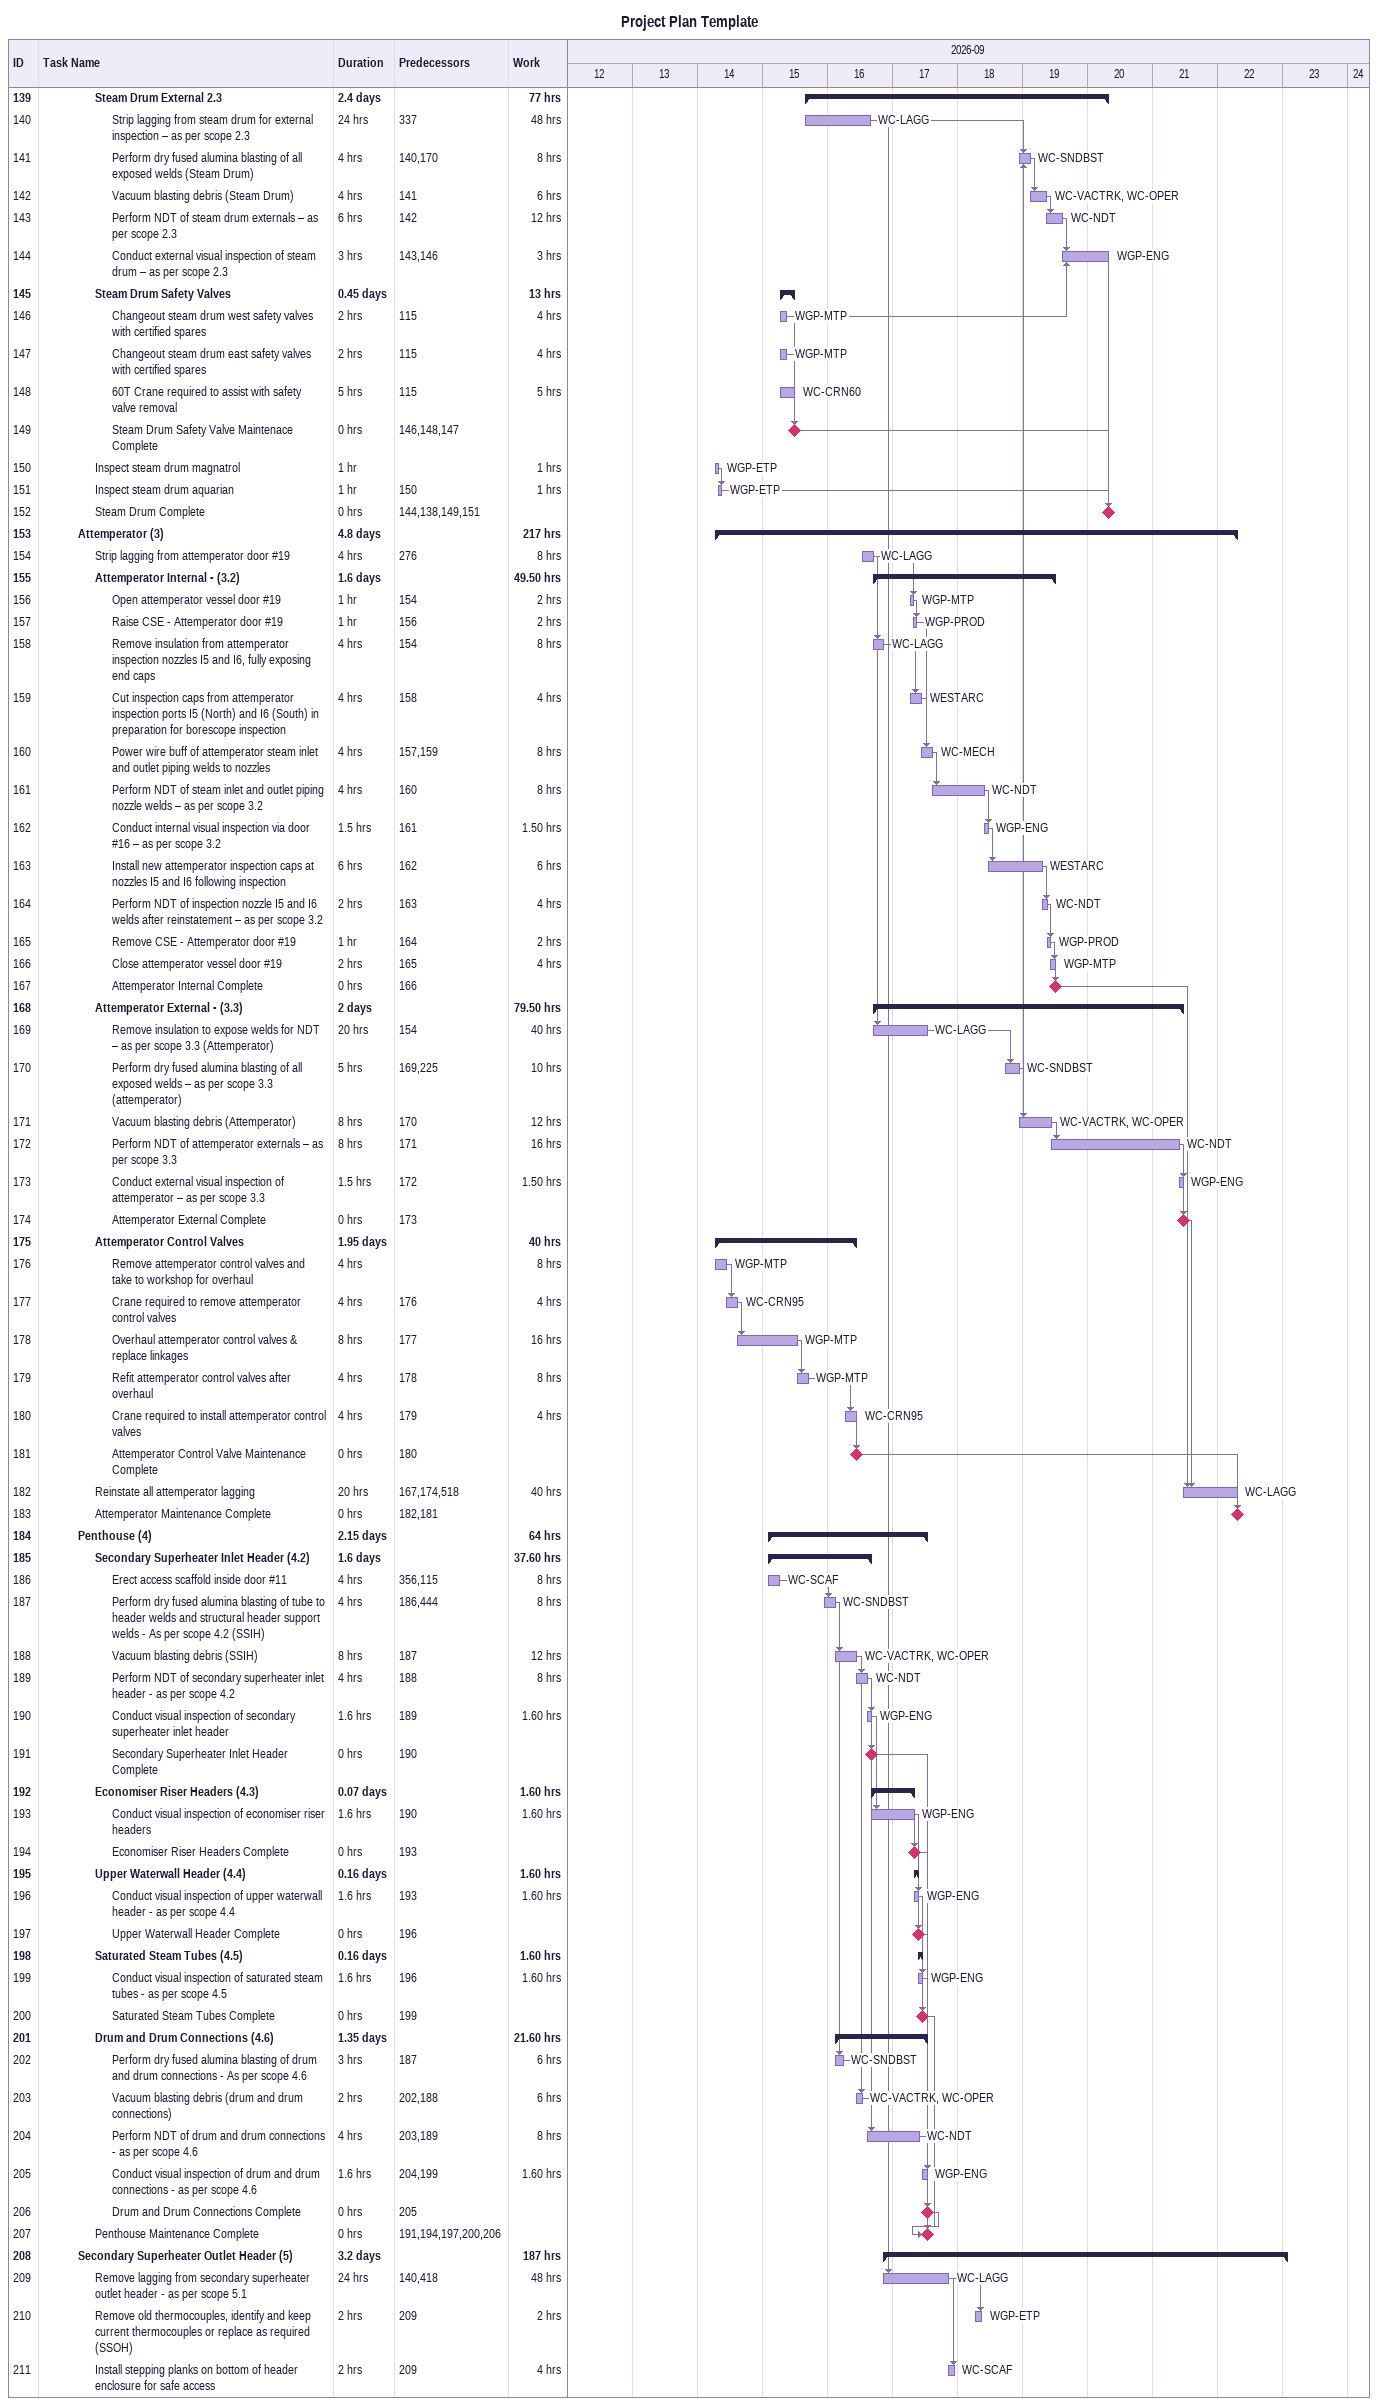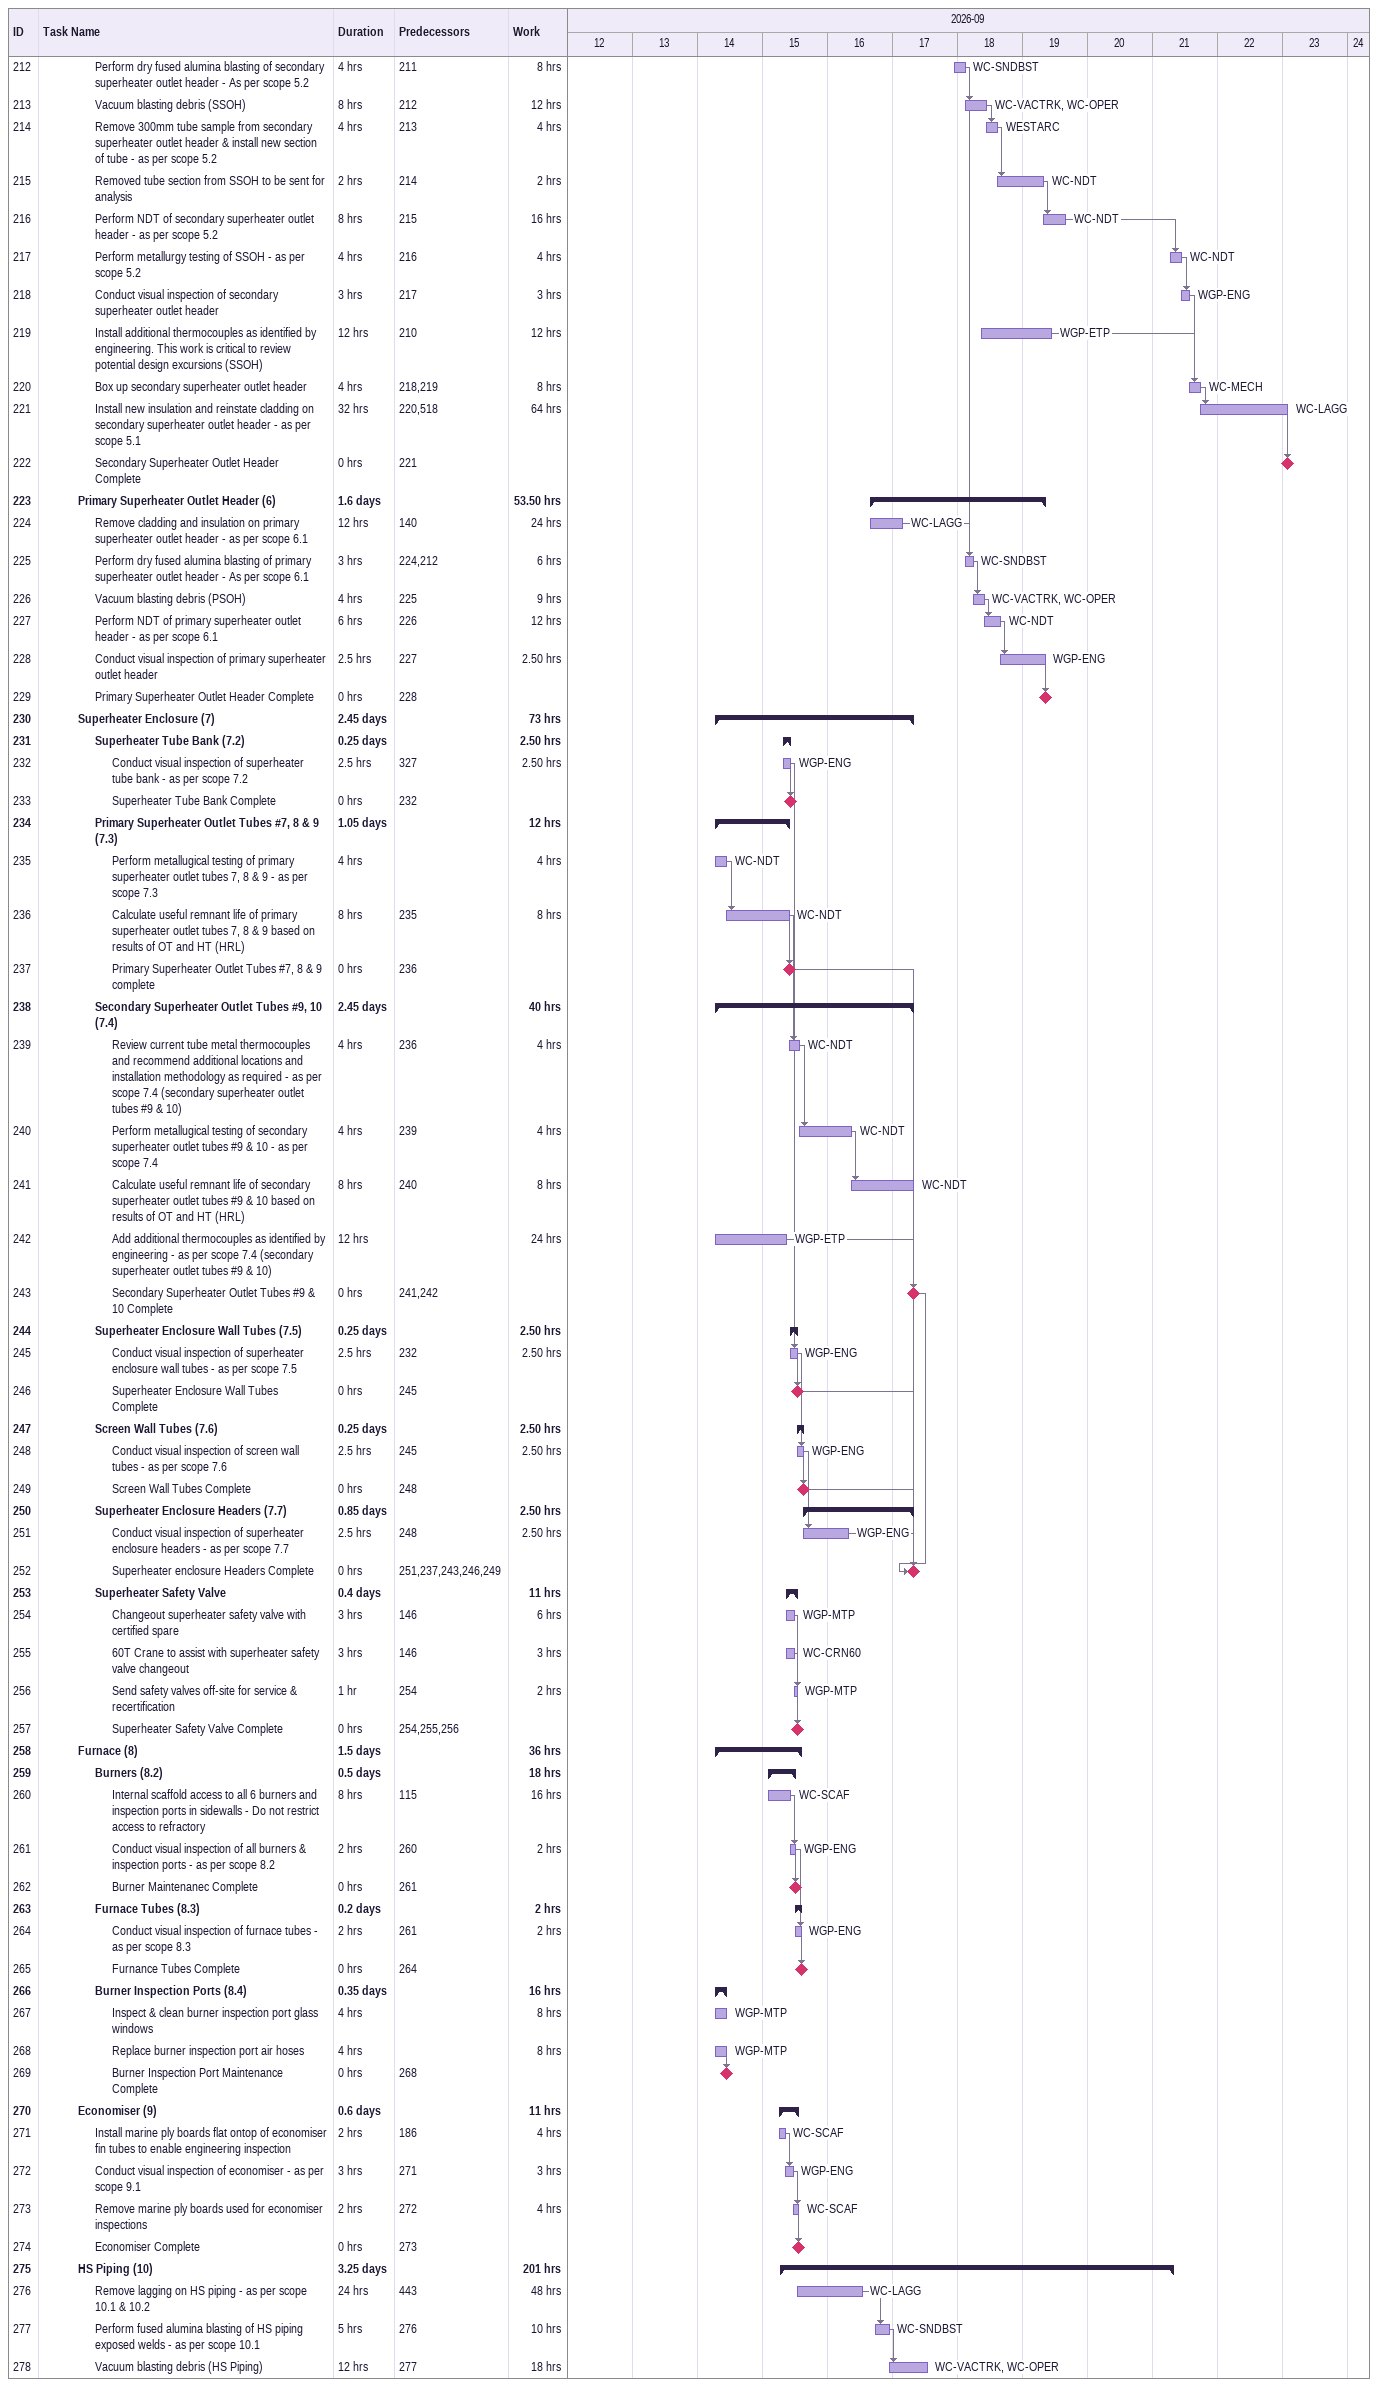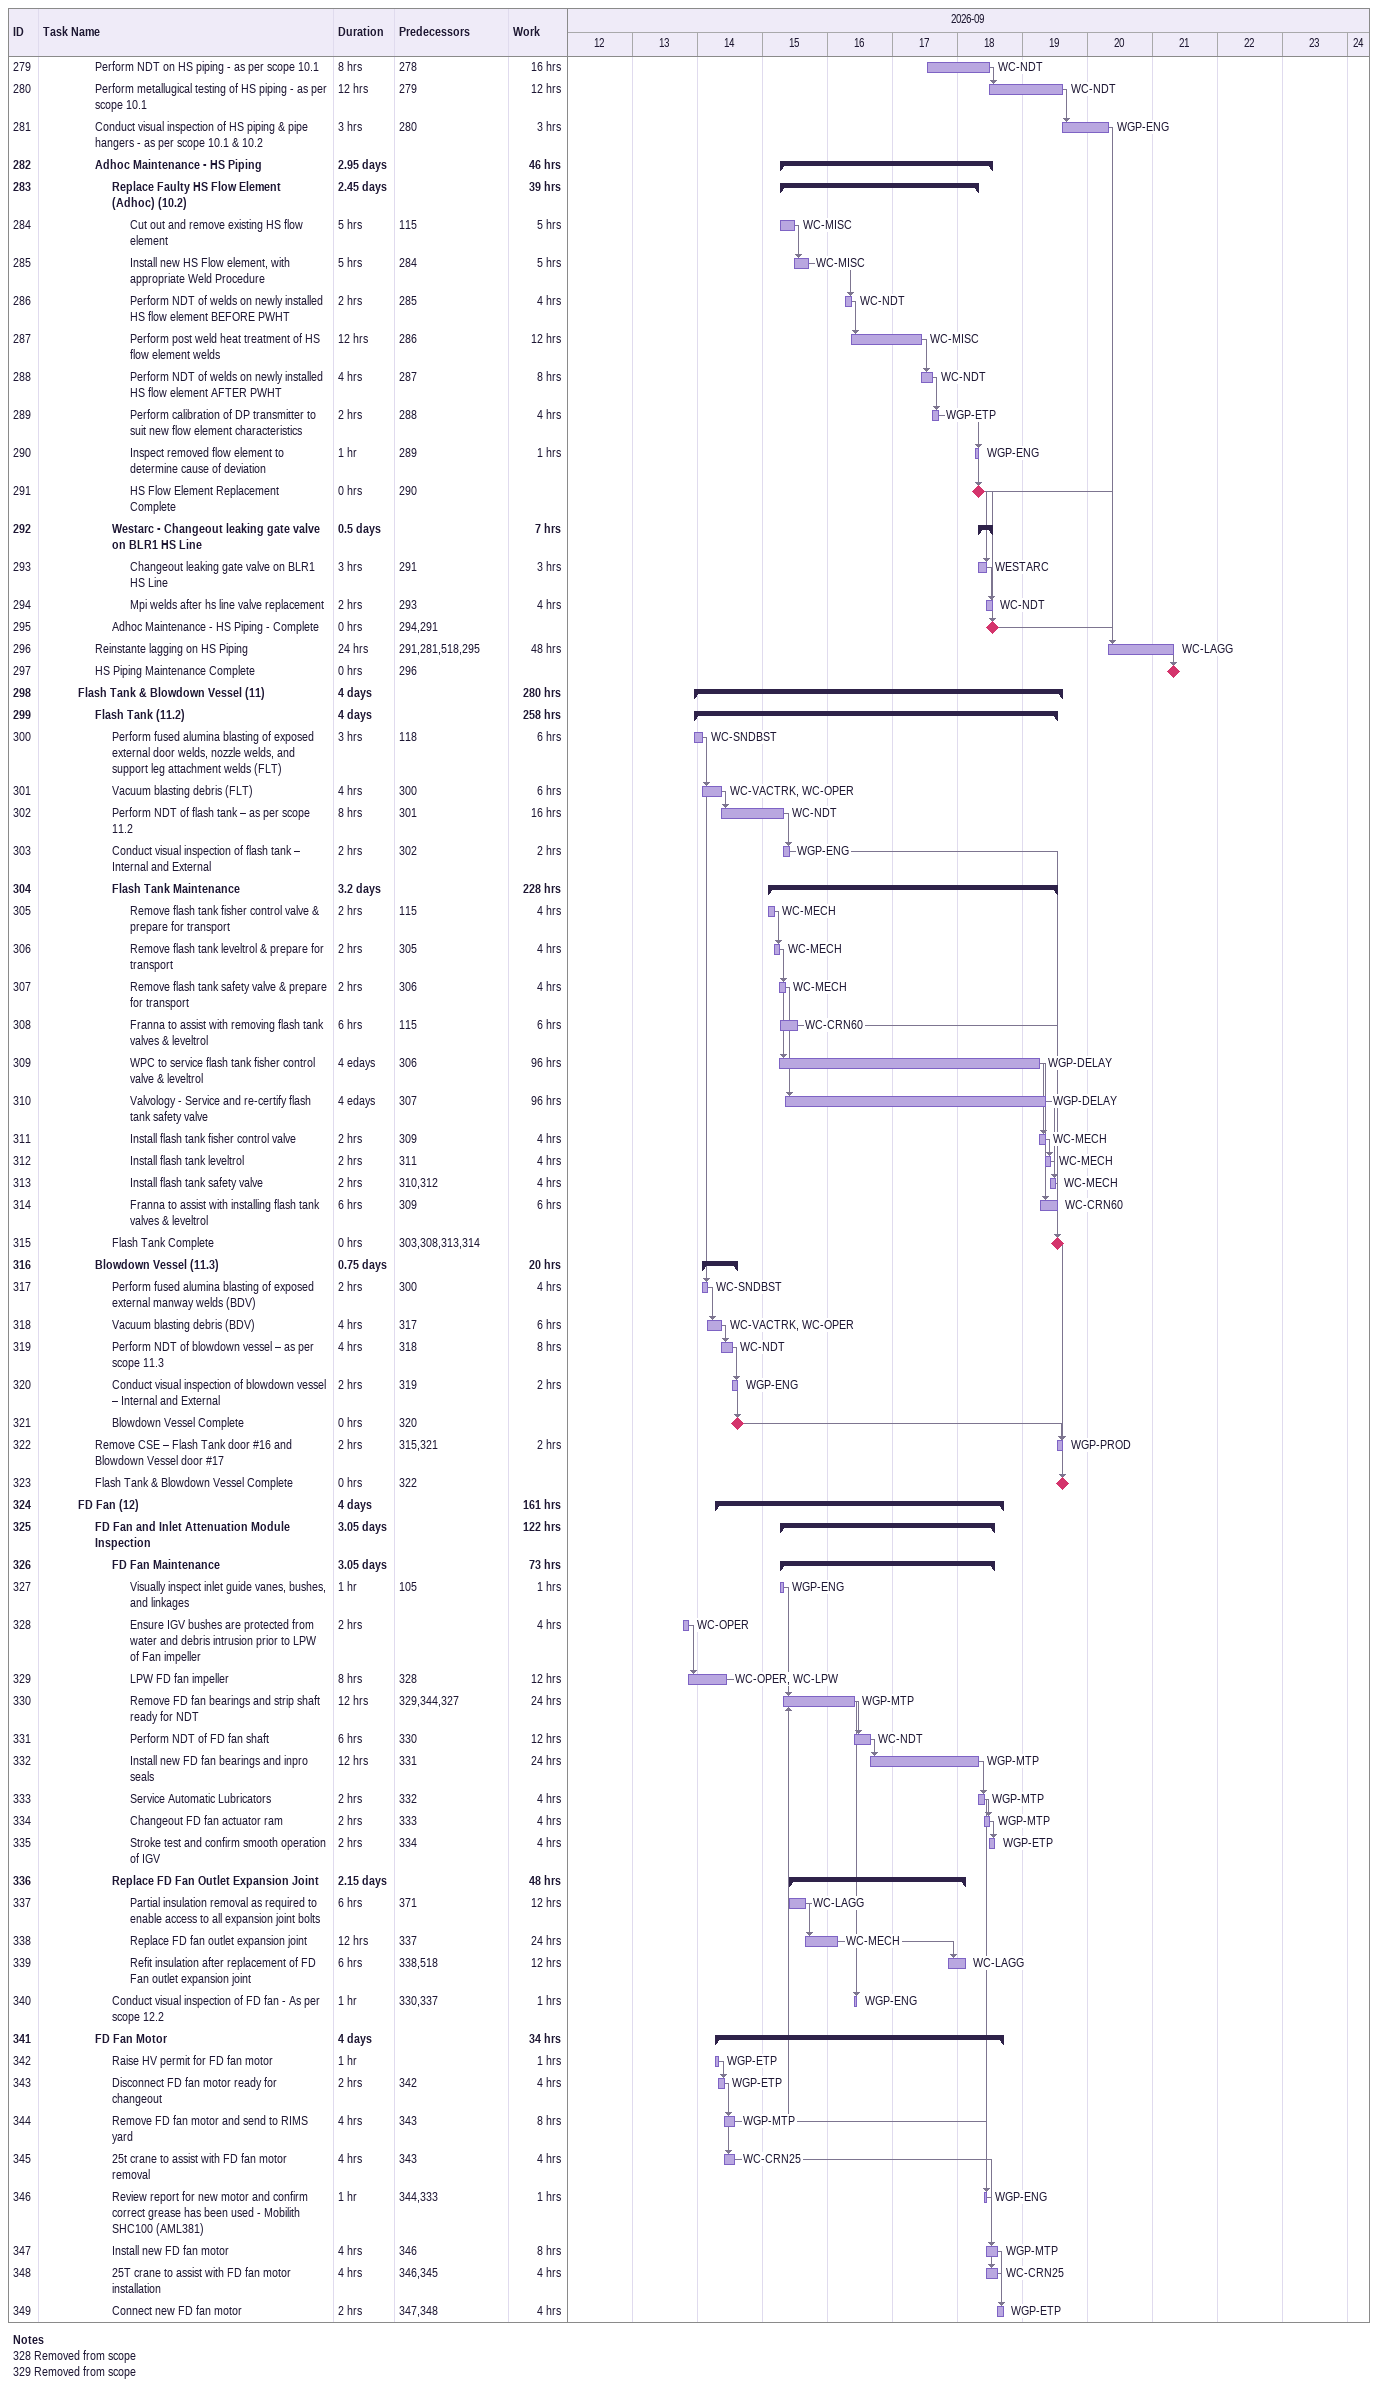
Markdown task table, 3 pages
Project Plan Template

| ID | Level | Task | Duration | Start | Finish | Predecessors | Resources | Work (h) |
|---|---|---|---|---|---|---|---|---|
| 139 | 4 | **Steam Drum External 2.3** | 2.4d | 2026-09-15 | 2026-09-20 |  |  | 77 |
| 140 | 5 | Strip lagging from steam drum for external inspection – as per scope 2.3 | 24h | 2026-09-15 | 2026-09-16 | 337 | WC-LAGG | 48 |
| 141 | 5 | Perform dry fused alumina blasting of all exposed welds (Steam Drum) | 4h | 2026-09-18 | 2026-09-19 | 140, 170 | WC-SNDBST | 8 |
| 142 | 5 | Vacuum blasting debris (Steam Drum) | 4h | 2026-09-19 | 2026-09-19 | 141 | WC-VACTRK, WC-OPER | 6 |
| 143 | 5 | Perform NDT of steam drum externals – as per scope 2.3 | 6h | 2026-09-19 | 2026-09-19 | 142 | WC-NDT | 12 |
| 144 | 5 | Conduct external visual inspection of steam drum – as per scope 2.3 | 3h | 2026-09-19 | 2026-09-20 | 143, 146 | WGP-ENG | 3 |
| 145 | 4 | **Steam Drum Safety Valves** | 0.45d | 2026-09-15 | 2026-09-15 |  |  | 13 |
| 146 | 5 | Changeout steam drum west safety valves with certified spares | 2h | 2026-09-15 | 2026-09-15 | 115 | WGP-MTP | 4 |
| 147 | 5 | Changeout steam drum east safety valves with certified spares | 2h | 2026-09-15 | 2026-09-15 | 115 | WGP-MTP | 4 |
| 148 | 5 | 60T Crane required to assist with safety valve removal | 5h | 2026-09-15 | 2026-09-15 | 115 | WC-CRN60 | 5 |
| 149 | 5 | Steam Drum Safety Valve Maintenace Complete | 0h | 2026-09-15 | 2026-09-15 | 146, 148, 147 |  |  |
| 150 | 4 | Inspect steam drum magnatrol | 1h | 2026-09-14 | 2026-09-14 |  | WGP-ETP | 1 |
| 151 | 4 | Inspect steam drum aquarian | 1h | 2026-09-14 | 2026-09-14 | 150 | WGP-ETP | 1 |
| 152 | 4 | Steam Drum Complete | 0h | 2026-09-20 | 2026-09-20 | 144, 138, 149, 151 |  |  |
| 153 | 3 | **Attemperator (3)** | 4.8d | 2026-09-14 | 2026-09-22 |  |  | 217 |
| 154 | 4 | Strip lagging from attemperator door #19 | 4h | 2026-09-16 | 2026-09-16 | 276 | WC-LAGG | 8 |
| 155 | 4 | **Attemperator Internal - (3.2)** | 1.6d | 2026-09-16 | 2026-09-19 |  |  | 49.50 |
| 156 | 5 | Open attemperator vessel door #19 | 1h | 2026-09-17 | 2026-09-17 | 154 | WGP-MTP | 2 |
| 157 | 5 | Raise CSE - Attemperator door #19 | 1h | 2026-09-17 | 2026-09-17 | 156 | WGP-PROD | 2 |
| 158 | 5 | Remove insulation from attemperator inspection nozzles I5 and I6, fully exposing end caps | 4h | 2026-09-16 | 2026-09-16 | 154 | WC-LAGG | 8 |
| 159 | 5 | Cut inspection caps from attemperator inspection ports I5 (North) and I6 (South) in preparation for borescope inspection | 4h | 2026-09-17 | 2026-09-17 | 158 | WESTARC | 4 |
| 160 | 5 | Power wire buff of attemperator steam inlet and outlet piping welds to nozzles | 4h | 2026-09-17 | 2026-09-17 | 157, 159 | WC-MECH | 8 |
| 161 | 5 | Perform NDT of steam inlet and outlet piping nozzle welds – as per scope 3.2 | 4h | 2026-09-17 | 2026-09-18 | 160 | WC-NDT | 8 |
| 162 | 5 | Conduct internal visual inspection via door #16 – as per scope 3.2 | 1.5h | 2026-09-18 | 2026-09-18 | 161 | WGP-ENG | 1.50 |
| 163 | 5 | Install new attemperator inspection caps at nozzles I5 and I6 following inspection | 6h | 2026-09-18 | 2026-09-19 | 162 | WESTARC | 6 |
| 164 | 5 | Perform NDT of inspection nozzle I5 and I6 welds after reinstatement – as per scope 3.2 | 2h | 2026-09-19 | 2026-09-19 | 163 | WC-NDT | 4 |
| 165 | 5 | Remove CSE - Attemperator door #19 | 1h | 2026-09-19 | 2026-09-19 | 164 | WGP-PROD | 2 |
| 166 | 5 | Close attemperator vessel door #19 | 2h | 2026-09-19 | 2026-09-19 | 165 | WGP-MTP | 4 |
| 167 | 5 | Attemperator Internal Complete | 0h | 2026-09-19 | 2026-09-19 | 166 |  |  |
| 168 | 4 | **Attemperator External - (3.3)** | 2d | 2026-09-16 | 2026-09-21 |  |  | 79.50 |
| 169 | 5 | Remove insulation to expose welds for NDT – as per scope 3.3 (Attemperator) | 20h | 2026-09-16 | 2026-09-17 | 154 | WC-LAGG | 40 |
| 170 | 5 | Perform dry fused alumina blasting of all exposed welds – as per scope 3.3 (attemperator) | 5h | 2026-09-18 | 2026-09-18 | 169, 225 | WC-SNDBST | 10 |
| 171 | 5 | Vacuum blasting debris (Attemperator) | 8h | 2026-09-18 | 2026-09-19 | 170 | WC-VACTRK, WC-OPER | 12 |
| 172 | 5 | Perform NDT of attemperator externals – as per scope 3.3 | 8h | 2026-09-19 | 2026-09-21 | 171 | WC-NDT | 16 |
| 173 | 5 | Conduct external visual inspection of attemperator – as per scope 3.3 | 1.5h | 2026-09-21 | 2026-09-21 | 172 | WGP-ENG | 1.50 |
| 174 | 5 | Attemperator External Complete | 0h | 2026-09-21 | 2026-09-21 | 173 |  |  |
| 175 | 4 | **Attemperator Control Valves** | 1.95d | 2026-09-14 | 2026-09-16 |  |  | 40 |
| 176 | 5 | Remove attemperator control valves and take to workshop for overhaul | 4h | 2026-09-14 | 2026-09-14 |  | WGP-MTP | 8 |
| 177 | 5 | Crane required to remove attemperator control valves | 4h | 2026-09-14 | 2026-09-14 | 176 | WC-CRN95 | 4 |
| 178 | 5 | Overhaul attemperator control valves & replace linkages | 8h | 2026-09-14 | 2026-09-15 | 177 | WGP-MTP | 16 |
| 179 | 5 | Refit attemperator control valves after overhaul | 4h | 2026-09-15 | 2026-09-15 | 178 | WGP-MTP | 8 |
| 180 | 5 | Crane required to install attemperator control valves | 4h | 2026-09-16 | 2026-09-16 | 179 | WC-CRN95 | 4 |
| 181 | 5 | Attemperator Control Valve Maintenance Complete | 0h | 2026-09-16 | 2026-09-16 | 180 |  |  |
| 182 | 4 | Reinstate all attemperator lagging | 20h | 2026-09-21 | 2026-09-22 | 167, 174, 518 | WC-LAGG | 40 |
| 183 | 4 | Attemperator Maintenance Complete | 0h | 2026-09-22 | 2026-09-22 | 182, 181 |  |  |
| 184 | 3 | **Penthouse (4)** | 2.15d | 2026-09-15 | 2026-09-17 |  |  | 64 |
| 185 | 4 | **Secondary Superheater Inlet Header (4.2)** | 1.6d | 2026-09-15 | 2026-09-16 |  |  | 37.60 |
| 186 | 5 | Erect access scaffold inside door #11 | 4h | 2026-09-15 | 2026-09-15 | 356, 115 | WC-SCAF | 8 |
| 187 | 5 | Perform dry fused alumina blasting of tube to header welds and structural header support welds - As per scope 4.2 (SSIH) | 4h | 2026-09-15 | 2026-09-16 | 186, 444 | WC-SNDBST | 8 |
| 188 | 5 | Vacuum blasting debris (SSIH) | 8h | 2026-09-16 | 2026-09-16 | 187 | WC-VACTRK, WC-OPER | 12 |
| 189 | 5 | Perform NDT of secondary superheater inlet header - as per scope 4.2 | 4h | 2026-09-16 | 2026-09-16 | 188 | WC-NDT | 8 |
| 190 | 5 | Conduct visual inspection of secondary superheater inlet header | 1.6h | 2026-09-16 | 2026-09-16 | 189 | WGP-ENG | 1.60 |
| 191 | 5 | Secondary Superheater Inlet Header Complete | 0h | 2026-09-16 | 2026-09-16 | 190 |  |  |
| 192 | 4 | **Economiser Riser Headers (4.3)** | 0.07d | 2026-09-16 | 2026-09-17 |  |  | 1.60 |
| 193 | 5 | Conduct visual inspection of economiser riser headers | 1.6h | 2026-09-16 | 2026-09-17 | 190 | WGP-ENG | 1.60 |
| 194 | 5 | Economiser Riser Headers Complete | 0h | 2026-09-17 | 2026-09-17 | 193 |  |  |
| 195 | 4 | **Upper Waterwall Header (4.4)** | 0.16d | 2026-09-17 | 2026-09-17 |  |  | 1.60 |
| 196 | 5 | Conduct visual inspection of upper waterwall header - as per scope 4.4 | 1.6h | 2026-09-17 | 2026-09-17 | 193 | WGP-ENG | 1.60 |
| 197 | 5 | Upper Waterwall Header Complete | 0h | 2026-09-17 | 2026-09-17 | 196 |  |  |
| 198 | 4 | **Saturated Steam Tubes (4.5)** | 0.16d | 2026-09-17 | 2026-09-17 |  |  | 1.60 |
| 199 | 5 | Conduct visual inspection of saturated steam tubes - as per scope 4.5 | 1.6h | 2026-09-17 | 2026-09-17 | 196 | WGP-ENG | 1.60 |
| 200 | 5 | Saturated Steam Tubes Complete | 0h | 2026-09-17 | 2026-09-17 | 199 |  |  |
| 201 | 4 | **Drum and Drum Connections (4.6)** | 1.35d | 2026-09-16 | 2026-09-17 |  |  | 21.60 |
| 202 | 5 | Perform dry fused alumina blasting of drum and drum connections - As per scope 4.6 | 3h | 2026-09-16 | 2026-09-16 | 187 | WC-SNDBST | 6 |
| 203 | 5 | Vacuum blasting debris (drum and drum connections) | 2h | 2026-09-16 | 2026-09-16 | 202, 188 | WC-VACTRK, WC-OPER | 6 |
| 204 | 5 | Perform NDT of drum and drum connections - as per scope 4.6 | 4h | 2026-09-16 | 2026-09-17 | 203, 189 | WC-NDT | 8 |
| 205 | 5 | Conduct visual inspection of drum and drum connections - as per scope 4.6 | 1.6h | 2026-09-17 | 2026-09-17 | 204, 199 | WGP-ENG | 1.60 |
| 206 | 5 | Drum and Drum Connections Complete | 0h | 2026-09-17 | 2026-09-17 | 205 |  |  |
| 207 | 4 | Penthouse Maintenance Complete | 0h | 2026-09-17 | 2026-09-17 | 191, 194, 197, 200, 206 |  |  |
| 208 | 3 | **Secondary Superheater Outlet Header (5)** | 3.2d | 2026-09-16 | 2026-09-23 |  |  | 187 |
| 209 | 4 | Remove lagging from secondary superheater outlet header - as per scope 5.1 | 24h | 2026-09-16 | 2026-09-17 | 140, 418 | WC-LAGG | 48 |
| 210 | 4 | Remove old thermocouples, identify and keep current thermocouples or replace as required (SSOH) | 2h | 2026-09-18 | 2026-09-18 | 209 | WGP-ETP | 2 |
| 211 | 4 | Install stepping planks on bottom of header enclosure for safe access | 2h | 2026-09-17 | 2026-09-17 | 209 | WC-SCAF | 4 |
| 212 | 4 | Perform dry fused alumina blasting of secondary superheater outlet header - As per scope 5.2 | 4h | 2026-09-17 | 2026-09-18 | 211 | WC-SNDBST | 8 |
| 213 | 4 | Vacuum blasting debris (SSOH) | 8h | 2026-09-18 | 2026-09-18 | 212 | WC-VACTRK, WC-OPER | 12 |
| 214 | 4 | Remove 300mm tube sample from secondary superheater outlet header & install new section of tube - as per scope 5.2 | 4h | 2026-09-18 | 2026-09-18 | 213 | WESTARC | 4 |
| 215 | 4 | Removed tube section from SSOH to be sent for analysis | 2h | 2026-09-18 | 2026-09-19 | 214 | WC-NDT | 2 |
| 216 | 4 | Perform NDT of secondary superheater outlet header - as per scope 5.2 | 8h | 2026-09-19 | 2026-09-19 | 215 | WC-NDT | 16 |
| 217 | 4 | Perform metallurgy testing of SSOH - as per scope 5.2 | 4h | 2026-09-21 | 2026-09-21 | 216 | WC-NDT | 4 |
| 218 | 4 | Conduct visual inspection of secondary superheater outlet header | 3h | 2026-09-21 | 2026-09-21 | 217 | WGP-ENG | 3 |
| 219 | 4 | Install additional thermocouples as identified by engineering. This work is critical to review potential design excursions (SSOH) | 12h | 2026-09-18 | 2026-09-19 | 210 | WGP-ETP | 12 |
| 220 | 4 | Box up secondary superheater outlet header | 4h | 2026-09-21 | 2026-09-21 | 218, 219 | WC-MECH | 8 |
| 221 | 4 | Install new insulation and reinstate cladding on secondary superheater outlet header - as per scope 5.1 | 32h | 2026-09-21 | 2026-09-23 | 220, 518 | WC-LAGG | 64 |
| 222 | 4 | Secondary Superheater Outlet Header Complete | 0h | 2026-09-23 | 2026-09-23 | 221 |  |  |
| 223 | 3 | **Primary Superheater Outlet Header (6)** | 1.6d | 2026-09-16 | 2026-09-19 |  |  | 53.50 |
| 224 | 4 | Remove cladding and insulation on primary superheater outlet header - as per scope 6.1 | 12h | 2026-09-16 | 2026-09-17 | 140 | WC-LAGG | 24 |
| 225 | 4 | Perform dry fused alumina blasting of primary superheater outlet header - As per scope 6.1 | 3h | 2026-09-18 | 2026-09-18 | 224, 212 | WC-SNDBST | 6 |
| 226 | 4 | Vacuum blasting debris (PSOH) | 4h | 2026-09-18 | 2026-09-18 | 225 | WC-VACTRK, WC-OPER | 9 |
| 227 | 4 | Perform NDT of primary superheater outlet header - as per scope 6.1 | 6h | 2026-09-18 | 2026-09-18 | 226 | WC-NDT | 12 |
| 228 | 4 | Conduct visual inspection of primary superheater outlet header | 2.5h | 2026-09-18 | 2026-09-19 | 227 | WGP-ENG | 2.50 |
| 229 | 4 | Primary Superheater Outlet Header Complete | 0h | 2026-09-19 | 2026-09-19 | 228 |  |  |
| 230 | 3 | **Superheater Enclosure (7)** | 2.45d | 2026-09-14 | 2026-09-17 |  |  | 73 |
| 231 | 4 | **Superheater Tube Bank (7.2)** | 0.25d | 2026-09-15 | 2026-09-15 |  |  | 2.50 |
| 232 | 5 | Conduct visual inspection of superheater tube bank - as per scope 7.2 | 2.5h | 2026-09-15 | 2026-09-15 | 327 | WGP-ENG | 2.50 |
| 233 | 5 | Superheater Tube Bank Complete | 0h | 2026-09-15 | 2026-09-15 | 232 |  |  |
| 234 | 4 | **Primary Superheater Outlet Tubes #7, 8 & 9 (7.3)** | 1.05d | 2026-09-14 | 2026-09-15 |  |  | 12 |
| 235 | 5 | Perform metallugical testing of primary superheater outlet tubes 7, 8 & 9 - as per scope 7.3 | 4h | 2026-09-14 | 2026-09-14 |  | WC-NDT | 4 |
| 236 | 5 | Calculate useful remnant life of primary superheater outlet tubes 7, 8 & 9 based on results of OT and HT (HRL) | 8h | 2026-09-14 | 2026-09-15 | 235 | WC-NDT | 8 |
| 237 | 5 | Primary Superheater Outlet Tubes #7, 8 & 9 complete | 0h | 2026-09-15 | 2026-09-15 | 236 |  |  |
| 238 | 4 | **Secondary Superheater Outlet Tubes #9, 10 (7.4)** | 2.45d | 2026-09-14 | 2026-09-17 |  |  | 40 |
| 239 | 5 | Review current tube metal thermocouples and recommend additional locations and installation methodology as required - as per scope 7.4 (secondary superheater outlet tubes #9 & 10) | 4h | 2026-09-15 | 2026-09-15 | 236 | WC-NDT | 4 |
| 240 | 5 | Perform metallugical testing of secondary superheater outlet tubes #9 & 10 - as per scope 7.4 | 4h | 2026-09-15 | 2026-09-16 | 239 | WC-NDT | 4 |
| 241 | 5 | Calculate useful remnant life of secondary superheater outlet tubes #9 & 10 based on results of OT and HT (HRL) | 8h | 2026-09-16 | 2026-09-17 | 240 | WC-NDT | 8 |
| 242 | 5 | Add additional thermocouples as identified by engineering - as per scope 7.4 (secondary superheater outlet tubes #9 & 10) | 12h | 2026-09-14 | 2026-09-15 |  | WGP-ETP | 24 |
| 243 | 5 | Secondary Superheater Outlet Tubes #9 & 10 Complete | 0h | 2026-09-17 | 2026-09-17 | 241, 242 |  |  |
| 244 | 4 | **Superheater Enclosure Wall Tubes (7.5)** | 0.25d | 2026-09-15 | 2026-09-15 |  |  | 2.50 |
| 245 | 5 | Conduct visual inspection of superheater enclosure wall tubes - as per scope 7.5 | 2.5h | 2026-09-15 | 2026-09-15 | 232 | WGP-ENG | 2.50 |
| 246 | 5 | Superheater Enclosure Wall Tubes Complete | 0h | 2026-09-15 | 2026-09-15 | 245 |  |  |
| 247 | 4 | **Screen Wall Tubes (7.6)** | 0.25d | 2026-09-15 | 2026-09-15 |  |  | 2.50 |
| 248 | 5 | Conduct visual inspection of screen wall tubes - as per scope 7.6 | 2.5h | 2026-09-15 | 2026-09-15 | 245 | WGP-ENG | 2.50 |
| 249 | 5 | Screen Wall Tubes Complete | 0h | 2026-09-15 | 2026-09-15 | 248 |  |  |
| 250 | 4 | **Superheater Enclosure Headers (7.7)** | 0.85d | 2026-09-15 | 2026-09-17 |  |  | 2.50 |
| 251 | 5 | Conduct visual inspection of superheater enclosure headers - as per scope 7.7 | 2.5h | 2026-09-15 | 2026-09-16 | 248 | WGP-ENG | 2.50 |
| 252 | 5 | Superheater enclosure Headers Complete | 0h | 2026-09-17 | 2026-09-17 | 251, 237, 243, 246, 249 |  |  |
| 253 | 4 | **Superheater Safety Valve** | 0.4d | 2026-09-15 | 2026-09-15 |  |  | 11 |
| 254 | 5 | Changeout superheater safety valve with certified spare | 3h | 2026-09-15 | 2026-09-15 | 146 | WGP-MTP | 6 |
| 255 | 5 | 60T Crane to assist with superheater safety valve changeout | 3h | 2026-09-15 | 2026-09-15 | 146 | WC-CRN60 | 3 |
| 256 | 5 | Send safety valves off-site for service & recertification | 1h | 2026-09-15 | 2026-09-15 | 254 | WGP-MTP | 2 |
| 257 | 5 | Superheater Safety Valve Complete | 0h | 2026-09-15 | 2026-09-15 | 254, 255, 256 |  |  |
| 258 | 3 | **Furnace (8)** | 1.5d | 2026-09-14 | 2026-09-15 |  |  | 36 |
| 259 | 4 | **Burners (8.2)** | 0.5d | 2026-09-15 | 2026-09-15 |  |  | 18 |
| 260 | 5 | Internal scaffold access to all 6 burners and inspection ports in sidewalls - Do not restrict access to refractory | 8h | 2026-09-15 | 2026-09-15 | 115 | WC-SCAF | 16 |
| 261 | 5 | Conduct visual inspection of all burners & inspection ports - as per scope 8.2 | 2h | 2026-09-15 | 2026-09-15 | 260 | WGP-ENG | 2 |
| 262 | 5 | Burner Maintenanec Complete | 0h | 2026-09-15 | 2026-09-15 | 261 |  |  |
| 263 | 4 | **Furnace Tubes (8.3)** | 0.2d | 2026-09-15 | 2026-09-15 |  |  | 2 |
| 264 | 5 | Conduct visual inspection of furnace tubes - as per scope 8.3 | 2h | 2026-09-15 | 2026-09-15 | 261 | WGP-ENG | 2 |
| 265 | 5 | Furnance Tubes Complete | 0h | 2026-09-15 | 2026-09-15 | 264 |  |  |
| 266 | 4 | **Burner Inspection Ports (8.4)** | 0.35d | 2026-09-14 | 2026-09-14 |  |  | 16 |
| 267 | 5 | Inspect & clean burner inspection port glass windows | 4h | 2026-09-14 | 2026-09-14 |  | WGP-MTP | 8 |
| 268 | 5 | Replace burner inspection port air hoses | 4h | 2026-09-14 | 2026-09-14 |  | WGP-MTP | 8 |
| 269 | 5 | Burner Inspection Port Maintenance Complete | 0h | 2026-09-14 | 2026-09-14 | 268 |  |  |
| 270 | 3 | **Economiser (9)** | 0.6d | 2026-09-15 | 2026-09-15 |  |  | 11 |
| 271 | 4 | Install marine ply boards flat ontop of economiser fin tubes to enable engineering inspection | 2h | 2026-09-15 | 2026-09-15 | 186 | WC-SCAF | 4 |
| 272 | 4 | Conduct visual inspection of economiser - as per scope 9.1 | 3h | 2026-09-15 | 2026-09-15 | 271 | WGP-ENG | 3 |
| 273 | 4 | Remove marine ply boards used for economiser inspections | 2h | 2026-09-15 | 2026-09-15 | 272 | WC-SCAF | 4 |
| 274 | 4 | Economiser Complete | 0h | 2026-09-15 | 2026-09-15 | 273 |  |  |
| 275 | 3 | **HS Piping (10)** | 3.25d | 2026-09-15 | 2026-09-21 |  |  | 201 |
| 276 | 4 | Remove lagging on HS piping - as per scope 10.1 & 10.2 | 24h | 2026-09-15 | 2026-09-16 | 443 | WC-LAGG | 48 |
| 277 | 4 | Perform fused alumina blasting of HS piping exposed welds - as per scope 10.1 | 5h | 2026-09-16 | 2026-09-16 | 276 | WC-SNDBST | 10 |
| 278 | 4 | Vacuum blasting debris (HS Piping) | 12h | 2026-09-16 | 2026-09-17 | 277 | WC-VACTRK, WC-OPER | 18 |
| 279 | 4 | Perform NDT on HS piping - as per scope 10.1 | 8h | 2026-09-17 | 2026-09-18 | 278 | WC-NDT | 16 |
| 280 | 4 | Perform metallugical testing of HS piping - as per scope 10.1 | 12h | 2026-09-18 | 2026-09-19 | 279 | WC-NDT | 12 |
| 281 | 4 | Conduct visual inspection of HS piping & pipe hangers - as per scope 10.1 & 10.2 | 3h | 2026-09-19 | 2026-09-20 | 280 | WGP-ENG | 3 |
| 282 | 4 | **Adhoc Maintenance - HS Piping** | 2.95d | 2026-09-15 | 2026-09-18 |  |  | 46 |
| 283 | 5 | **Replace Faulty HS Flow Element (Adhoc) (10.2)** | 2.45d | 2026-09-15 | 2026-09-18 |  |  | 39 |
| 284 | 6 | Cut out and remove existing HS flow element | 5h | 2026-09-15 | 2026-09-15 | 115 | WC-MISC | 5 |
| 285 | 6 | Install new HS Flow element, with appropriate Weld Procedure | 5h | 2026-09-15 | 2026-09-15 | 284 | WC-MISC | 5 |
| 286 | 6 | Perform NDT of welds on newly installed HS flow element BEFORE PWHT | 2h | 2026-09-16 | 2026-09-16 | 285 | WC-NDT | 4 |
| 287 | 6 | Perform post weld heat treatment of HS flow element welds | 12h | 2026-09-16 | 2026-09-17 | 286 | WC-MISC | 12 |
| 288 | 6 | Perform NDT of welds on newly installed HS flow element AFTER PWHT | 4h | 2026-09-17 | 2026-09-17 | 287 | WC-NDT | 8 |
| 289 | 6 | Perform calibration of DP transmitter to suit new flow element characteristics | 2h | 2026-09-17 | 2026-09-17 | 288 | WGP-ETP | 4 |
| 290 | 6 | Inspect removed flow element to determine cause of deviation | 1h | 2026-09-18 | 2026-09-18 | 289 | WGP-ENG | 1 |
| 291 | 6 | HS Flow Element Replacement Complete | 0h | 2026-09-18 | 2026-09-18 | 290 |  |  |
| 292 | 5 | **Westarc - Changeout leaking gate valve on BLR1 HS Line** | 0.5d | 2026-09-18 | 2026-09-18 |  |  | 7 |
| 293 | 6 | Changeout leaking gate valve on BLR1 HS Line | 3h | 2026-09-18 | 2026-09-18 | 291 | WESTARC | 3 |
| 294 | 6 | Mpi welds after hs line valve replacement | 2h | 2026-09-18 | 2026-09-18 | 293 | WC-NDT | 4 |
| 295 | 5 | Adhoc Maintenance - HS Piping - Complete | 0h | 2026-09-18 | 2026-09-18 | 294, 291 |  |  |
| 296 | 4 | Reinstante lagging on HS Piping | 24h | 2026-09-20 | 2026-09-21 | 291, 281, 518, 295 | WC-LAGG | 48 |
| 297 | 4 | HS Piping Maintenance Complete | 0h | 2026-09-21 | 2026-09-21 | 296 |  |  |
| 298 | 3 | **Flash Tank & Blowdown Vessel (11)** | 4d | 2026-09-13 | 2026-09-19 |  |  | 280 |
| 299 | 4 | **Flash Tank (11.2)** | 4d | 2026-09-13 | 2026-09-19 |  |  | 258 |
| 300 | 5 | Perform fused alumina blasting of exposed external door welds, nozzle welds, and support leg attachment welds (FLT) | 3h | 2026-09-13 | 2026-09-14 | 118 | WC-SNDBST | 6 |
| 301 | 5 | Vacuum blasting debris (FLT) | 4h | 2026-09-14 | 2026-09-14 | 300 | WC-VACTRK, WC-OPER | 6 |
| 302 | 5 | Perform NDT of flash tank – as per scope 11.2 | 8h | 2026-09-14 | 2026-09-15 | 301 | WC-NDT | 16 |
| 303 | 5 | Conduct visual inspection of flash tank – Internal and External | 2h | 2026-09-15 | 2026-09-15 | 302 | WGP-ENG | 2 |
| 304 | 5 | **Flash Tank Maintenance** | 3.2d | 2026-09-15 | 2026-09-19 |  |  | 228 |
| 305 | 6 | Remove flash tank fisher control valve & prepare for transport | 2h | 2026-09-15 | 2026-09-15 | 115 | WC-MECH | 4 |
| 306 | 6 | Remove flash tank leveltrol & prepare for transport | 2h | 2026-09-15 | 2026-09-15 | 305 | WC-MECH | 4 |
| 307 | 6 | Remove flash tank safety valve & prepare for transport | 2h | 2026-09-15 | 2026-09-15 | 306 | WC-MECH | 4 |
| 308 | 6 | Franna to assist with removing flash tank valves & leveltrol | 6h | 2026-09-15 | 2026-09-15 | 115 | WC-CRN60 | 6 |
| 309 | 6 | WPC to service flash tank fisher control valve & leveltrol | 4ed | 2026-09-15 | 2026-09-19 | 306 | WGP-DELAY | 96 |
| 310 | 6 | Valvology - Service and re-certify flash tank safety valve | 4ed | 2026-09-15 | 2026-09-19 | 307 | WGP-DELAY | 96 |
| 311 | 6 | Install flash tank fisher control valve | 2h | 2026-09-19 | 2026-09-19 | 309 | WC-MECH | 4 |
| 312 | 6 | Install flash tank leveltrol | 2h | 2026-09-19 | 2026-09-19 | 311 | WC-MECH | 4 |
| 313 | 6 | Install flash tank safety valve | 2h | 2026-09-19 | 2026-09-19 | 310, 312 | WC-MECH | 4 |
| 314 | 6 | Franna to assist with installing flash tank valves & leveltrol | 6h | 2026-09-19 | 2026-09-19 | 309 | WC-CRN60 | 6 |
| 315 | 5 | Flash Tank Complete | 0h | 2026-09-19 | 2026-09-19 | 303, 308, 313, 314 |  |  |
| 316 | 4 | **Blowdown Vessel (11.3)** | 0.75d | 2026-09-14 | 2026-09-14 |  |  | 20 |
| 317 | 5 | Perform fused alumina blasting of exposed external manway welds (BDV) | 2h | 2026-09-14 | 2026-09-14 | 300 | WC-SNDBST | 4 |
| 318 | 5 | Vacuum blasting debris (BDV) | 4h | 2026-09-14 | 2026-09-14 | 317 | WC-VACTRK, WC-OPER | 6 |
| 319 | 5 | Perform NDT of blowdown vessel – as per scope 11.3 | 4h | 2026-09-14 | 2026-09-14 | 318 | WC-NDT | 8 |
| 320 | 5 | Conduct visual inspection of blowdown vessel – Internal and External | 2h | 2026-09-14 | 2026-09-14 | 319 | WGP-ENG | 2 |
| 321 | 5 | Blowdown Vessel Complete | 0h | 2026-09-14 | 2026-09-14 | 320 |  |  |
| 322 | 4 | Remove CSE – Flash Tank door #16 and Blowdown Vessel door #17 | 2h | 2026-09-19 | 2026-09-19 | 315, 321 | WGP-PROD | 2 |
| 323 | 4 | Flash Tank & Blowdown Vessel Complete | 0h | 2026-09-19 | 2026-09-19 | 322 |  |  |
| 324 | 3 | **FD Fan (12)** | 4d | 2026-09-14 | 2026-09-18 |  |  | 161 |
| 325 | 4 | **FD Fan and Inlet Attenuation Module Inspection** | 3.05d | 2026-09-15 | 2026-09-18 |  |  | 122 |
| 326 | 5 | **FD Fan Maintenance** | 3.05d | 2026-09-15 | 2026-09-18 |  |  | 73 |
| 327 | 6 | Visually inspect inlet guide vanes, bushes, and linkages | 1h | 2026-09-15 | 2026-09-15 | 105 | WGP-ENG | 1 |
| 328 | 6 | Ensure IGV bushes are protected from water and debris intrusion prior to LPW of Fan impeller | 2h | 2026-09-13 | 2026-09-13 |  | WC-OPER | 4 |
| 329 | 6 | LPW FD fan impeller | 8h | 2026-09-13 | 2026-09-14 | 328 | WC-OPER, WC-LPW | 12 |
| 330 | 6 | Remove FD fan bearings and strip shaft ready for NDT | 12h | 2026-09-15 | 2026-09-16 | 329, 344, 327 | WGP-MTP | 24 |
| 331 | 6 | Perform NDT of FD fan shaft | 6h | 2026-09-16 | 2026-09-16 | 330 | WC-NDT | 12 |
| 332 | 6 | Install new FD fan bearings and inpro seals | 12h | 2026-09-16 | 2026-09-18 | 331 | WGP-MTP | 24 |
| 333 | 6 | Service Automatic Lubricators | 2h | 2026-09-18 | 2026-09-18 | 332 | WGP-MTP | 4 |
| 334 | 6 | Changeout FD fan actuator ram | 2h | 2026-09-18 | 2026-09-18 | 333 | WGP-MTP | 4 |
| 335 | 6 | Stroke test and confirm smooth operation of IGV | 2h | 2026-09-18 | 2026-09-18 | 334 | WGP-ETP | 4 |
| 336 | 5 | **Replace FD Fan Outlet Expansion Joint** | 2.15d | 2026-09-15 | 2026-09-18 |  |  | 48 |
| 337 | 6 | Partial insulation removal as required to enable access to all expansion joint bolts | 6h | 2026-09-15 | 2026-09-15 | 371 | WC-LAGG | 12 |
| 338 | 6 | Replace FD fan outlet expansion joint | 12h | 2026-09-15 | 2026-09-16 | 337 | WC-MECH | 24 |
| 339 | 6 | Refit insulation after replacement of FD Fan outlet expansion joint | 6h | 2026-09-17 | 2026-09-18 | 338, 518 | WC-LAGG | 12 |
| 340 | 5 | Conduct visual inspection of FD fan - As per scope 12.2 | 1h | 2026-09-16 | 2026-09-16 | 330, 337 | WGP-ENG | 1 |
| 341 | 4 | **FD Fan Motor** | 4d | 2026-09-14 | 2026-09-18 |  |  | 34 |
| 342 | 5 | Raise HV permit for FD fan motor | 1h | 2026-09-14 | 2026-09-14 |  | WGP-ETP | 1 |
| 343 | 5 | Disconnect FD fan motor ready for changeout | 2h | 2026-09-14 | 2026-09-14 | 342 | WGP-ETP | 4 |
| 344 | 5 | Remove FD fan motor and send to RIMS yard | 4h | 2026-09-14 | 2026-09-14 | 343 | WGP-MTP | 8 |
| 345 | 5 | 25t crane to assist with FD fan motor removal | 4h | 2026-09-14 | 2026-09-14 | 343 | WC-CRN25 | 4 |
| 346 | 5 | Review report for new motor and confirm correct grease has been used - Mobilith SHC100 (AML381) | 1h | 2026-09-18 | 2026-09-18 | 344, 333 | WGP-ENG | 1 |
| 347 | 5 | Install new FD fan motor | 4h | 2026-09-18 | 2026-09-18 | 346 | WGP-MTP | 8 |
| 348 | 5 | 25T crane to assist with FD fan motor installation | 4h | 2026-09-18 | 2026-09-18 | 346, 345 | WC-CRN25 | 4 |
| 349 | 5 | Connect new FD fan motor | 2h | 2026-09-18 | 2026-09-18 | 347, 348 | WGP-ETP | 4 |

Notes
- 328: Removed from scope
- 329: Removed from scope
